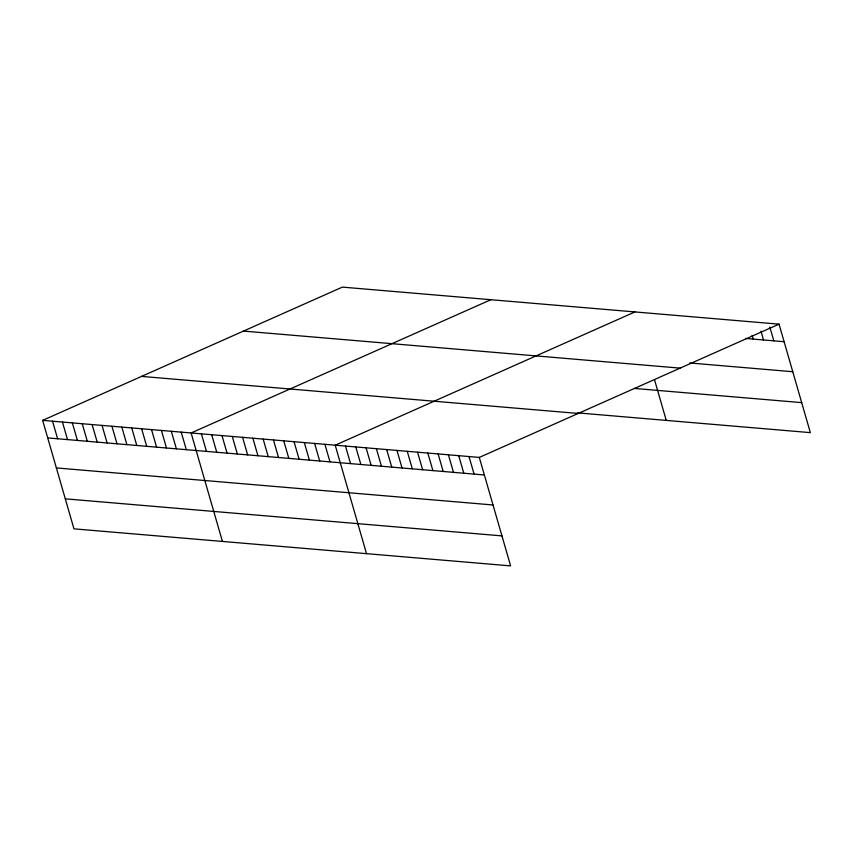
<?xml version="1.0" encoding="UTF-8"?>
<svg xmlns="http://www.w3.org/2000/svg" width="853" height="853" viewBox="0 0 853 853"><rect width="100%" height="100%" fill="white"/><g stroke="black" fill="none" stroke-linecap="round" stroke-linejoin="round"><path stroke-width="1.28" d="M42.65 420.369L479.301 457.421L510.616 565.891L73.955 528.839L42.65 420.369L342.384 287.109L779.045 324.161L810.35 432.631L577.481 412.863M490.848 299.712L191.115 432.972L222.42 541.431M634.952 311.931L335.208 445.202L366.513 553.661M479.301 457.421L779.045 324.161M745.511 338.438L784.11 341.712M689.842 362.983L792.768 371.716M243.478 331.081L680.129 368.133M634.44 388.435L801.692 402.627M141.566 376.397L578.217 413.449M47.715 437.92L484.365 474.972M56.373 467.924L493.034 504.976M65.297 498.834L501.948 535.887M769.832 327.051L773.82 340.837M760.993 331.188L763.52 339.963M752.143 335.325L753.231 339.089M654.507 379.692L666.257 420.401M469.011 456.558L474.076 474.097M458.722 455.683L463.787 473.223M448.422 454.809L453.487 472.349M438.133 453.935L443.197 471.485M427.843 453.06L432.908 470.611M417.554 452.186L422.619 469.736M407.254 451.312L412.319 468.862M396.965 450.437L402.03 467.988M386.676 449.563L391.74 467.113M376.376 448.689L381.44 466.239M366.086 447.814L371.151 465.365M355.797 446.94L360.862 464.49M345.497 446.076L350.562 463.616M324.918 444.328L329.983 461.868M314.618 443.453L319.694 461.004M304.329 442.579L309.394 460.13M294.04 441.705L299.104 459.255M283.75 440.83L288.815 458.381M273.45 439.956L278.515 457.507M263.161 439.082L268.226 456.632M252.872 438.207L257.937 455.758M242.572 437.333L247.637 454.884M232.283 436.469L237.347 454.009M221.993 435.595L227.058 453.135M211.693 434.721L216.758 452.261M201.404 433.846L206.469 451.397M181.22 432.13L186.285 449.68M171.314 431.287L176.379 448.838M161.42 430.456L166.484 447.996M151.525 429.613L156.589 447.164M141.63 428.771L146.695 446.322M131.725 427.929L136.789 445.479M121.83 427.097L126.894 444.637M111.935 426.255L117 443.805M102.04 425.412L107.105 442.963M92.135 424.57L97.199 442.121M82.24 423.728L87.305 441.278M72.345 422.896L77.41 440.436M62.45 422.054L67.515 439.604M52.545 421.211L57.609 438.762"/></g></svg>
